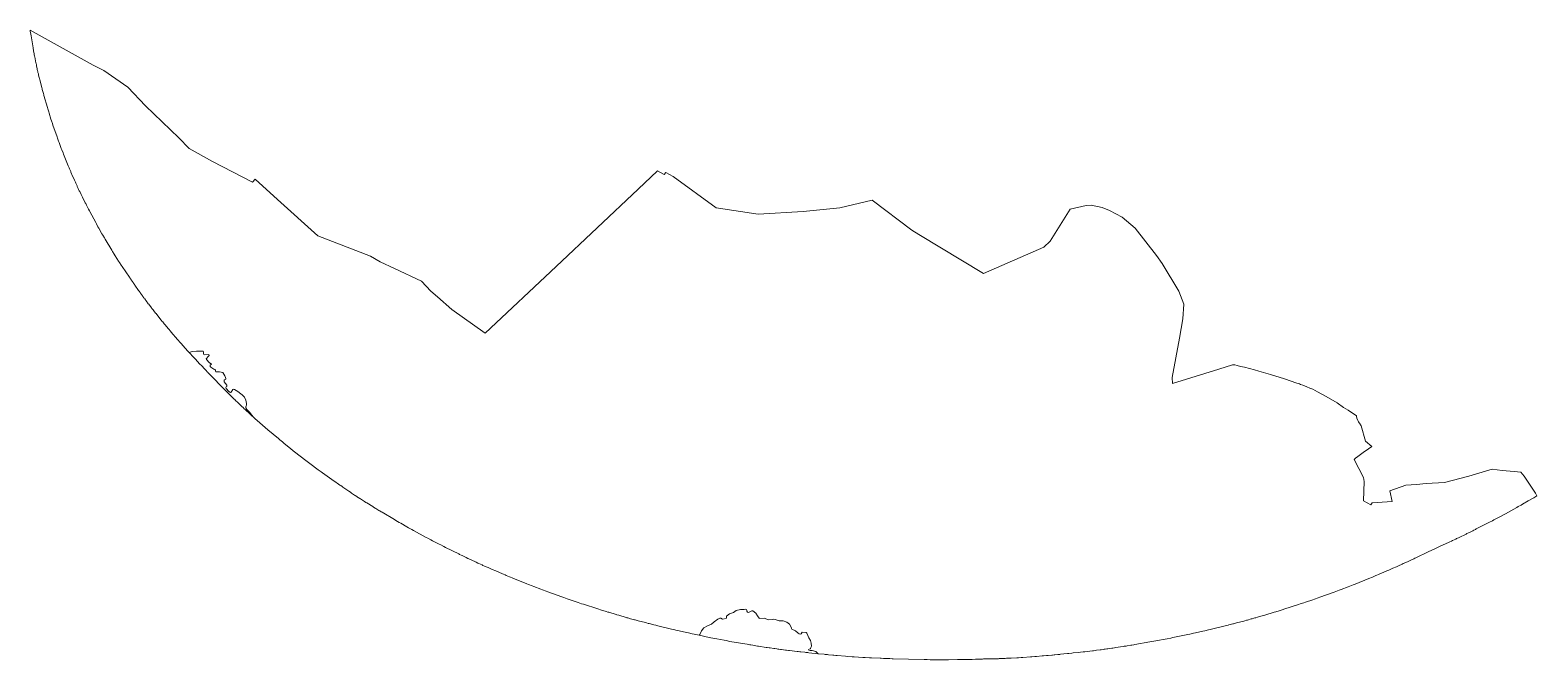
# Model space of a CAD drawing. Header units: metres. Extents: x 3 to 1005126, y 39 to 4383651.
# Drawn here: x 2.7592 to 2.8568, y 39.3639 to 39.4047 of the extents above.
import ezdxf

# ---------------------------------------------------------------- set-up
doc = ezdxf.new("R2010")
doc.units = ezdxf.units.M
doc.header["$MEASUREMENT"] = 0
doc.layers.add('Ibas_5_km_Cala_Blava', color=7, linetype='Continuous', lineweight=9, true_color=0xbfeff2)

msp = doc.modelspace()

# ---------------------------------------------------------------- linework, layer by layer
at = {"layer": 'Ibas_5_km_Cala_Blava'}
for points in [[(2.821557, 39.363963), (2.821231, 39.363955), (2.821067, 39.363963), (2.820983, 39.363956), (2.82094, 39.363957), (2.820871, 39.363951), (2.820562, 39.363938), (2.820435, 39.363933), (2.820214, 39.363924), (2.819992, 39.363917), (2.819726, 39.363912), (2.819459, 39.363916), (2.819295, 39.363916), (2.819257, 39.363918), (2.818684, 39.363897), (2.818634, 39.363897), (2.818535, 39.363898), (2.818485, 39.363898), (2.818286, 39.363899), (2.818237, 39.3639), (2.818137, 39.363901), (2.818087, 39.363901), (2.81769, 39.363907), (2.81764, 39.363907), (2.817541, 39.363909), (2.817491, 39.36391), (2.817293, 39.363914), (2.817243, 39.363915), (2.817144, 39.363917), (2.817094, 39.363918), (2.816092, 39.363945), (2.815091, 39.363972), (2.815021, 39.363974), (2.814881, 39.363978), (2.814811, 39.36398), (2.814531, 39.36399), (2.814461, 39.363993), (2.814321, 39.363999), (2.814251, 39.364002), (2.813691, 39.364027), (2.813551, 39.364034), (2.813271, 39.36405), (2.813132, 39.364058), (2.812573, 39.364094), (2.812433, 39.364103), (2.812154, 39.364124), (2.812015, 39.364135), (2.811457, 39.364181), (2.811388, 39.364187), (2.811248, 39.364199), (2.811179, 39.364206), (2.8109, 39.364231), (2.810831, 39.364238), (2.810692, 39.364252), (2.810622, 39.364259), (2.810233, 39.364298), (2.810078, 39.364432), (2.809846, 39.364504), (2.809706, 39.364503), (2.809637, 39.364521), (2.809602, 39.364575), (2.809706, 39.364602), (2.809741, 39.364639), (2.809764, 39.364693), (2.809787, 39.364738), (2.80981, 39.364792), (2.809775, 39.364972), (2.809739, 39.365152), (2.809623, 39.365323), (2.809599, 39.365368), (2.809529, 39.365575), (2.809494, 39.36562), (2.809448, 39.365665), (2.809192, 39.365683), (2.809135, 39.365575), (2.809077, 39.365557), (2.809007, 39.365574), (2.808937, 39.365619), (2.808763, 39.365772), (2.80853, 39.36588), (2.808495, 39.365925), (2.808495, 39.365979), (2.808367, 39.366213), (2.808204, 39.366348), (2.80796, 39.366429), (2.807716, 39.366428), (2.807437, 39.366518), (2.807356, 39.366527), (2.807263, 39.366518), (2.807019, 39.366499), (2.80674, 39.366607), (2.806462, 39.366579), (2.806415, 39.366606), (2.806299, 39.366759), (2.806194, 39.36693), (2.805996, 39.367065), (2.805926, 39.367083), (2.805729, 39.366975), (2.805648, 39.366984), (2.805613, 39.367047), (2.805613, 39.367119), (2.80559, 39.367155), (2.805532, 39.367173), (2.805439, 39.367172), (2.805195, 39.367163), (2.804928, 39.3671), (2.804754, 39.366973), (2.804488, 39.366874), (2.804291, 39.366729), (2.804291, 39.36663), (2.804279, 39.366585), (2.804036, 39.36653), (2.80392, 39.366602), (2.803862, 39.366593), (2.803722, 39.366539), (2.803502, 39.366358), (2.803329, 39.366205), (2.803062, 39.366105), (2.80283, 39.365979), (2.80268, 39.365771), (2.802576, 39.365546), (2.802519, 39.365491), (2.802189, 39.36556), (2.802067, 39.365586), (2.801823, 39.365639), (2.801702, 39.365666), (2.801216, 39.365775), (2.801094, 39.365803), (2.800852, 39.36586), (2.800731, 39.365889), (2.799765, 39.366126), (2.799705, 39.366141), (2.799584, 39.366171), (2.799524, 39.366186), (2.799283, 39.366247), (2.799223, 39.366262), (2.799103, 39.366293), (2.799043, 39.366309), (2.798563, 39.366435), (2.798503, 39.366451), (2.798383, 39.366484), (2.798323, 39.3665), (2.798083, 39.366565), (2.798023, 39.366582), (2.797903, 39.366615), (2.797843, 39.366632), (2.797784, 39.366649), (2.797667, 39.366682), (2.797608, 39.3667), (2.797371, 39.366768), (2.797312, 39.366786), (2.797195, 39.366821), (2.797136, 39.366838), (2.796664, 39.366981), (2.796605, 39.366999), (2.796488, 39.367035), (2.796429, 39.367053), (2.796194, 39.367126), (2.796136, 39.367144), (2.796019, 39.367181), (2.79596, 39.3672), (2.795025, 39.3675), (2.794908, 39.367539), (2.794675, 39.367616), (2.794559, 39.367655), (2.794096, 39.367813), (2.79398, 39.367853), (2.793749, 39.367934), (2.793634, 39.367975), (2.792717, 39.368307), (2.792602, 39.368349), (2.792374, 39.368434), (2.79226, 39.368477), (2.791806, 39.36865), (2.791693, 39.368694), (2.791467, 39.368783), (2.791354, 39.368828), (2.790456, 39.369191), (2.7904, 39.369213), (2.790288, 39.369259), (2.790232, 39.369282), (2.790008, 39.369375), (2.789952, 39.369398), (2.789841, 39.369445), (2.789785, 39.369469), (2.789341, 39.369658), (2.789285, 39.369682), (2.789174, 39.36973), (2.789118, 39.369754), (2.788897, 39.369851), (2.788841, 39.369875), (2.78873, 39.369924), (2.788674, 39.369949), (2.78862, 39.369973), (2.788512, 39.370022), (2.788458, 39.370047), (2.788241, 39.370147), (2.788187, 39.370172), (2.788079, 39.370222), (2.788025, 39.370247), (2.787593, 39.370451), (2.787539, 39.370476), (2.787431, 39.370528), (2.787377, 39.370553), (2.787163, 39.370657), (2.787109, 39.370683), (2.787002, 39.370735), (2.786949, 39.370761), (2.786095, 39.371183), (2.785988, 39.371237), (2.785776, 39.371344), (2.78567, 39.371398), (2.785249, 39.371616), (2.785145, 39.371671), (2.784936, 39.371782), (2.784831, 39.371838), (2.784002, 39.372288), (2.783899, 39.372345), (2.783693, 39.37246), (2.78359, 39.372517), (2.783182, 39.372749), (2.78308, 39.372808), (2.782877, 39.372926), (2.782777, 39.372985), (2.781973, 39.373463), (2.781923, 39.373493), (2.781823, 39.373554), (2.781773, 39.373584), (2.781573, 39.373705), (2.781523, 39.373736), (2.781424, 39.373797), (2.781374, 39.373828), (2.780979, 39.374074), (2.780929, 39.374105), (2.78083, 39.374167), (2.780781, 39.374199), (2.780584, 39.374324), (2.780534, 39.374356), (2.780436, 39.374419), (2.780386, 39.374451), (2.780339, 39.374482), (2.780243, 39.374545), (2.780196, 39.374576), (2.780005, 39.374704), (2.779957, 39.374735), (2.779862, 39.374799), (2.779815, 39.374832), (2.779435, 39.37509), (2.779387, 39.375122), (2.779293, 39.375188), (2.779245, 39.37522), (2.779057, 39.375351), (2.77901, 39.375384), (2.778917, 39.37545), (2.77887, 39.375483), (2.778123, 39.376013), (2.77803, 39.37608), (2.777845, 39.376214), (2.777753, 39.376282), (2.777387, 39.376553), (2.777296, 39.376622), (2.777115, 39.376759), (2.777025, 39.376828), (2.776309, 39.377383), (2.77622, 39.377453), (2.776043, 39.377594), (2.775955, 39.377664), (2.775604, 39.377948), (2.775517, 39.378019), (2.775344, 39.378163), (2.775258, 39.378235), (2.774574, 39.378814), (2.774531, 39.37885), (2.774446, 39.378923), (2.774403, 39.37896), (2.774234, 39.379106), (2.774191, 39.379143), (2.774107, 39.379217), (2.774065, 39.379254), (2.77373, 39.37955), (2.773689, 39.379587), (2.773605, 39.379662), (2.773599, 39.379667), (2.773579, 39.379712), (2.773544, 39.379766), (2.773416, 39.379937), (2.773218, 39.380126), (2.773148, 39.380234), (2.773148, 39.380288), (2.773159, 39.380351), (2.773182, 39.380396), (2.773194, 39.380441), (2.773194, 39.380504), (2.773146, 39.38072), (2.773053, 39.380927), (2.772901, 39.38108), (2.772832, 39.381143), (2.772622, 39.381296), (2.772424, 39.381422), (2.772366, 39.38144), (2.772308, 39.381412), (2.772204, 39.38125), (2.772158, 39.381214), (2.772053, 39.381286), (2.771878, 39.381475), (2.771855, 39.381538), (2.771878, 39.381583), (2.771913, 39.381619), (2.771924, 39.381673), (2.771912, 39.381709), (2.771749, 39.381916), (2.771737, 39.381961), (2.771737, 39.382015), (2.771772, 39.382051), (2.771842, 39.382078), (2.771841, 39.382132), (2.771818, 39.382258), (2.771794, 39.382312), (2.771666, 39.38251), (2.771445, 39.382564), (2.771201, 39.382564), (2.77119, 39.382609), (2.771189, 39.382672), (2.771143, 39.382708), (2.771085, 39.382735), (2.770887, 39.382869), (2.77084, 39.382914), (2.77084, 39.382986), (2.770933, 39.383068), (2.770781, 39.383175), (2.770607, 39.383355), (2.770583, 39.3834), (2.770734, 39.383581), (2.770768, 39.383626), (2.770757, 39.38368), (2.770478, 39.38367), (2.77042, 39.383688), (2.770396, 39.383733), (2.770396, 39.383841), (2.770373, 39.383905), (2.770315, 39.383913), (2.770245, 39.383913), (2.769943, 39.383904), (2.769664, 39.383876), (2.769473, 39.383818), (2.769335, 39.383968), (2.769283, 39.384026), (2.769178, 39.384142), (2.769126, 39.384201), (2.768918, 39.384434), (2.768867, 39.384493), (2.768764, 39.384611), (2.768713, 39.384669), (2.768308, 39.385142), (2.768258, 39.385201), (2.768158, 39.38532), (2.768108, 39.38538), (2.76791, 39.385618), (2.767861, 39.385678), (2.767763, 39.385798), (2.767715, 39.385858), (2.767329, 39.38634), (2.767305, 39.386371), (2.767257, 39.386431), (2.767233, 39.386462), (2.767137, 39.386583), (2.767113, 39.386614), (2.767066, 39.386675), (2.767042, 39.386705), (2.766853, 39.386949), (2.76683, 39.38698), (2.766783, 39.387042), (2.766759, 39.387073), (2.766665, 39.387196), (2.766642, 39.387228), (2.766594, 39.387291), (2.76657, 39.387323), (2.76654, 39.387364), (2.766478, 39.387448), (2.766448, 39.38749), (2.766324, 39.387659), (2.766294, 39.387702), (2.766233, 39.387787), (2.766202, 39.38783), (2.765959, 39.388173), (2.765929, 39.388216), (2.765868, 39.388303), (2.765839, 39.388346), (2.765719, 39.388519), (2.76569, 39.388562), (2.765631, 39.388648), (2.765601, 39.388692), (2.765133, 39.389389), (2.765075, 39.389476), (2.764961, 39.389651), (2.764904, 39.389739), (2.76468, 39.390091), (2.764624, 39.39018), (2.764515, 39.390357), (2.76446, 39.390446), (2.764032, 39.391158), (2.763979, 39.391247), (2.763874, 39.391426), (2.763823, 39.391516), (2.763618, 39.391875), (2.763568, 39.391965), (2.763468, 39.392146), (2.763419, 39.392236), (2.763031, 39.392962), (2.763007, 39.393008), (2.762959, 39.393099), (2.762935, 39.393145), (2.76284, 39.393327), (2.762817, 39.393373), (2.76277, 39.393465), (2.762747, 39.393511), (2.762563, 39.393878), (2.76254, 39.393924), (2.762494, 39.394017), (2.762471, 39.394063), (2.762381, 39.394248), (2.762359, 39.394295), (2.762314, 39.394389), (2.762291, 39.394437), (2.76227, 39.394481), (2.762228, 39.394572), (2.762208, 39.394618), (2.762124, 39.394801), (2.762104, 39.394847), (2.762062, 39.394939), (2.762042, 39.394986), (2.761879, 39.395357), (2.761859, 39.395403), (2.761819, 39.395496), (2.761799, 39.395542), (2.761721, 39.395729), (2.761701, 39.395775), (2.761663, 39.395868), (2.761643, 39.395915), (2.761338, 39.396664), (2.761301, 39.396758), (2.761227, 39.396946), (2.761191, 39.39704), (2.761049, 39.397418), (2.761014, 39.397512), (2.760946, 39.397701), (2.760912, 39.397796), (2.760649, 39.398555), (2.760617, 39.39865), (2.760554, 39.39884), (2.760523, 39.398936), (2.760403, 39.399317), (2.760373, 39.399413), (2.760315, 39.399604), (2.760287, 39.3997), (2.760067, 39.400467), (2.760054, 39.400515), (2.760027, 39.400611), (2.760014, 39.40066), (2.759961, 39.400852), (2.759948, 39.400901), (2.759923, 39.400997), (2.75991, 39.401045), (2.759811, 39.401432), (2.759799, 39.401481), (2.759774, 39.401578), (2.759762, 39.401627), (2.759715, 39.401821), (2.759703, 39.401871), (2.75968, 39.401969), (2.759668, 39.40202), (2.759658, 39.402066), (2.759637, 39.402161), (2.759627, 39.402208), (2.759586, 39.4024), (2.759576, 39.402449), (2.759556, 39.402545), (2.759546, 39.402593), (2.759469, 39.40298), (2.75946, 39.403029), (2.759441, 39.403125), (2.759432, 39.403174), (2.759396, 39.403368), (2.759387, 39.403416), (2.75937, 39.403513), (2.759361, 39.403562), (2.759229, 39.404341), (2.759213, 39.404438), (2.759182, 39.404633), (2.759171, 39.404708), (2.763265, 39.402444), (2.763957, 39.402092), (2.76551, 39.40101), (2.766656, 39.399812), (2.768807, 39.397721), (2.76948, 39.397038), (2.770995, 39.396196), (2.773573, 39.394866), (2.773756, 39.395039), (2.775191, 39.393725), (2.777819, 39.391387), (2.781228, 39.390068), (2.781853, 39.389703), (2.782779, 39.389251), (2.78452, 39.388448), (2.785128, 39.387783), (2.785565, 39.387424), (2.786491, 39.386611), (2.788654, 39.385059), (2.793252, 39.38939), (2.798574, 39.394408), (2.799825, 39.395588), (2.800245, 39.39536), (2.800358, 39.395484), (2.800845, 39.395222), (2.80363, 39.393196), (2.806347, 39.392789), (2.809251, 39.392944), (2.811635, 39.393193), (2.813738, 39.39369), (2.816306, 39.391745), (2.816748, 39.39147), (2.820946, 39.388947), (2.824864, 39.390652), (2.825268, 39.391035), (2.826561, 39.393108), (2.827595, 39.393334), (2.827917, 39.393364), (2.828631, 39.393208), (2.829108, 39.393026), (2.829922, 39.392584), (2.830771, 39.391881), (2.832164, 39.390103), (2.832526, 39.389589), (2.833604, 39.387794), (2.833919, 39.386946), (2.833868, 39.386008), (2.83364, 39.384753), (2.833182, 39.382192), (2.833202, 39.381815), (2.836187, 39.382737), (2.837085, 39.383024), (2.837234, 39.383013), (2.837389, 39.382974), (2.83761, 39.38292), (2.837853, 39.382875), (2.838505, 39.382687), (2.838796, 39.3826), (2.839548, 39.382386), (2.840461, 39.382101), (2.841244, 39.381831), (2.841431, 39.381787), (2.841491, 39.381749), (2.841631, 39.381697), (2.8419, 39.381594), (2.842082, 39.381513), (2.842283, 39.38143), (2.842594, 39.381269), (2.843155, 39.380965), (2.843873, 39.380549), (2.844281, 39.380258), (2.844565, 39.38007), (2.845105, 39.379714), (2.845105, 39.379663), (2.845128, 39.37957), (2.845203, 39.37942), (2.845256, 39.379315), (2.845298, 39.379254), (2.845319, 39.37924), (2.845412, 39.379069), (2.845691, 39.378066), (2.846111, 39.377724), (2.845894, 39.377573), (2.845558, 39.377327), (2.845204, 39.377076), (2.845043, 39.376969), (2.844963, 39.376884), (2.845564, 39.375713), (2.845606, 39.375463), (2.845562, 39.374208), (2.846036, 39.373954), (2.846135, 39.374069), (2.847435, 39.374152), (2.847282, 39.374853), (2.848303, 39.375224), (2.849012, 39.375269), (2.849639, 39.375336), (2.850818, 39.375382), (2.852386, 39.375806), (2.85391, 39.376263), (2.85455, 39.376178), (2.855331, 39.376113), (2.855761, 39.376056), (2.855971, 39.375797), (2.856707, 39.374692), (2.856803, 39.374528), (2.8566, 39.374406), (2.85651, 39.374352), (2.856329, 39.374246), (2.856238, 39.374193), (2.855874, 39.373982), (2.855782, 39.37393), (2.855598, 39.373826), (2.855506, 39.373775), (2.854766, 39.373365), (2.854674, 39.373314), (2.854487, 39.373213), (2.854394, 39.373163), (2.854019, 39.372964), (2.853925, 39.372915), (2.853736, 39.372817), (2.853641, 39.372768), (2.852879, 39.37238), (2.852824, 39.372352), (2.852714, 39.372297), (2.852659, 39.372269), (2.852437, 39.372159), (2.852382, 39.372132), (2.852271, 39.372077), (2.852215, 39.37205), (2.85177, 39.371834), (2.851715, 39.371808), (2.851606, 39.371756), (2.851551, 39.37173), (2.851332, 39.371626), (2.851277, 39.3716), (2.851167, 39.371549), (2.851113, 39.371524), (2.850484, 39.371234), (2.850369, 39.371179), (2.850235, 39.371115), (2.849761, 39.370891), (2.84895, 39.370506), (2.848903, 39.370483), (2.848824, 39.370446), (2.848777, 39.370424), (2.848635, 39.370358), (2.848588, 39.370336), (2.848509, 39.3703), (2.848462, 39.370278), (2.848194, 39.370154), (2.848147, 39.370132), (2.848068, 39.370096), (2.848021, 39.370075), (2.847879, 39.37001), (2.847832, 39.369989), (2.847754, 39.369954), (2.847709, 39.369934), (2.847645, 39.369905), (2.847534, 39.369856), (2.847478, 39.369832), (2.847257, 39.369735), (2.847201, 39.369711), (2.84709, 39.369663), (2.847035, 39.369639), (2.84659, 39.36945), (2.846534, 39.369426), (2.846423, 39.369379), (2.846367, 39.369356), (2.846143, 39.369263), (2.846087, 39.36924), (2.845975, 39.369194), (2.845919, 39.369172), (2.845021, 39.368809), (2.844908, 39.368764), (2.844682, 39.368675), (2.844569, 39.368631), (2.844115, 39.368458), (2.844001, 39.368415), (2.843773, 39.36833), (2.843659, 39.368288), (2.842741, 39.367956), (2.842626, 39.367915), (2.842395, 39.367834), (2.84228, 39.367794), (2.841816, 39.367636), (2.8417, 39.367597), (2.841467, 39.36752), (2.841351, 39.367481), (2.840415, 39.367181), (2.840357, 39.367162), (2.84024, 39.367125), (2.840181, 39.367107), (2.839946, 39.367034), (2.839888, 39.367016), (2.83977, 39.36698), (2.839711, 39.366962), (2.83924, 39.366819), (2.839181, 39.366802), (2.839063, 39.366767), (2.839004, 39.366749), (2.838768, 39.366681), (2.838709, 39.366663), (2.838591, 39.36663), (2.838532, 39.366613), (2.838472, 39.366596), (2.838352, 39.366563), (2.838292, 39.366546), (2.838052, 39.366481), (2.837992, 39.366465), (2.837872, 39.366432), (2.837812, 39.366416), (2.837332, 39.36629), (2.837272, 39.366274), (2.837152, 39.366243), (2.837092, 39.366228), (2.836851, 39.366167), (2.836791, 39.366152), (2.83667, 39.366122), (2.83661, 39.366107), (2.835644, 39.36587), (2.835523, 39.365841), (2.835281, 39.365784), (2.83516, 39.365756), (2.834674, 39.365647), (2.834552, 39.36562), (2.834308, 39.365567), (2.834186, 39.365541), (2.833208, 39.365338), (2.833086, 39.365313), (2.832841, 39.365264), (2.832718, 39.36524), (2.832226, 39.365147), (2.832103, 39.365124), (2.831856, 39.365079), (2.831733, 39.365057), (2.830745, 39.364888), (2.830683, 39.364877), (2.830559, 39.364856), (2.830497, 39.364846), (2.83025, 39.364806), (2.830188, 39.364796), (2.830064, 39.364776), (2.830002, 39.364766), (2.829505, 39.36469), (2.829443, 39.36468), (2.829319, 39.364662), (2.829257, 39.364653), (2.829009, 39.364616), (2.828947, 39.364607), (2.828823, 39.36459), (2.828761, 39.364581), (2.828698, 39.364573), (2.828573, 39.364556), (2.82851, 39.364548), (2.82826, 39.364516), (2.828198, 39.364508), (2.828072, 39.364493), (2.82801, 39.364485), (2.827509, 39.364425), (2.827415, 39.364414), (2.827227, 39.364393), (2.827133, 39.364383), (2.826757, 39.364343), (2.826663, 39.364333), (2.826474, 39.364314), (2.82638, 39.364305), (2.82616, 39.364285), (2.825941, 39.364261), (2.825894, 39.364256), (2.8258, 39.364247), (2.825753, 39.364242), (2.825565, 39.364223), (2.825518, 39.364219), (2.825424, 39.364209), (2.825377, 39.364205), (2.825126, 39.364181), (2.825032, 39.364173), (2.824843, 39.364156), (2.824748, 39.364149), (2.824371, 39.364118), (2.824276, 39.364111), (2.824087, 39.364097), (2.823992, 39.36409), (2.823488, 39.364056), (2.823393, 39.36405), (2.823204, 39.364038), (2.82311, 39.364032), (2.822731, 39.364012), (2.822636, 39.364007), (2.822447, 39.363997), (2.822352, 39.363993), (2.822099, 39.363982), (2.822052, 39.36398), (2.821957, 39.363977), (2.82191, 39.363975), (2.82172, 39.363968)], [(2.773563, 39.379699), (2.773397, 39.379849), (2.773356, 39.379887), (2.773272, 39.379963), (2.77323, 39.380002), (2.773205, 39.380025), (2.773153, 39.380073), (2.773128, 39.380097), (2.773023, 39.380195), (2.772997, 39.38022), (2.772945, 39.380269), (2.77292, 39.380293), (2.772711, 39.380491), (2.772685, 39.380516), (2.772634, 39.380566), (2.772608, 39.38059), (2.772505, 39.38069), (2.772479, 39.380715), (2.772428, 39.380765), (2.772402, 39.38079), (2.771991, 39.381192), (2.771947, 39.381236), (2.771857, 39.381324), (2.771813, 39.381369), (2.771636, 39.381546), (2.771592, 39.381591), (2.771504, 39.38168), (2.771461, 39.381725), (2.771113, 39.382084), (2.771034, 39.382165), (2.770879, 39.38233), (2.770802, 39.382412), (2.770696, 39.382526), (2.770668, 39.382556), (2.770651, 39.382573), (2.770582, 39.382644), (2.770408, 39.382821), (2.770353, 39.382878), (2.770244, 39.382991), (2.77019, 39.383048), (2.769973, 39.383276), (2.76992, 39.383334), (2.769813, 39.383448), (2.769759, 39.383506), (2.769473, 39.383818), (2.769664, 39.383876), (2.769943, 39.383904), (2.770245, 39.383913), (2.770315, 39.383913), (2.770373, 39.383905), (2.770396, 39.383841), (2.770396, 39.383733), (2.77042, 39.383688), (2.770478, 39.38367), (2.770757, 39.38368), (2.770768, 39.383626), (2.770734, 39.383581), (2.770583, 39.3834), (2.770607, 39.383355), (2.770781, 39.383175), (2.770933, 39.383068), (2.77084, 39.382986), (2.77084, 39.382914), (2.770887, 39.382869), (2.771085, 39.382735), (2.771143, 39.382708), (2.771189, 39.382672), (2.77119, 39.382609), (2.771201, 39.382564), (2.771445, 39.382564), (2.771666, 39.38251), (2.771794, 39.382312), (2.771818, 39.382258), (2.771841, 39.382132), (2.771842, 39.382078), (2.771772, 39.382051), (2.771737, 39.382015), (2.771737, 39.381961), (2.771749, 39.381916), (2.771912, 39.381709), (2.771924, 39.381673), (2.771913, 39.381619), (2.771878, 39.381583), (2.771855, 39.381538), (2.771878, 39.381475), (2.772053, 39.381286), (2.772158, 39.381214), (2.772204, 39.38125), (2.772308, 39.381412), (2.772366, 39.38144), (2.772424, 39.381422), (2.772622, 39.381296), (2.772832, 39.381143), (2.772901, 39.38108), (2.773053, 39.380927), (2.773146, 39.38072), (2.773194, 39.380504), (2.773194, 39.380441), (2.773182, 39.380396), (2.773159, 39.380351), (2.773148, 39.380288), (2.773148, 39.380234), (2.773218, 39.380126), (2.773416, 39.379937), (2.773544, 39.379766), (2.773579, 39.379712), (2.773599, 39.379667)], [(2.809618, 39.364361), (2.809556, 39.364368), (2.80943, 39.364381), (2.809367, 39.364388), (2.809117, 39.364416), (2.809054, 39.364423), (2.808929, 39.364437), (2.808866, 39.364444), (2.808366, 39.364504), (2.808303, 39.364512), (2.808178, 39.364527), (2.808115, 39.364535), (2.807865, 39.364567), (2.807802, 39.364575), (2.807677, 39.364592), (2.807614, 39.3646), (2.807553, 39.364609), (2.807428, 39.364626), (2.807366, 39.364635), (2.807118, 39.364672), (2.807056, 39.364681), (2.806932, 39.364699), (2.80687, 39.364709), (2.806374, 39.364785), (2.806312, 39.364795), (2.806188, 39.364815), (2.806126, 39.364825), (2.805878, 39.364865), (2.805816, 39.364875), (2.805693, 39.364896), (2.805631, 39.364907), (2.804642, 39.365076), (2.804519, 39.365098), (2.804272, 39.365143), (2.804149, 39.365166), (2.803658, 39.365259), (2.803535, 39.365283), (2.803289, 39.365332), (2.803167, 39.365357), (2.802519, 39.365491), (2.802576, 39.365546), (2.80268, 39.365771), (2.80283, 39.365979), (2.803062, 39.366105), (2.803329, 39.366205), (2.803502, 39.366358), (2.803722, 39.366539), (2.803862, 39.366593), (2.80392, 39.366602), (2.804036, 39.36653), (2.804279, 39.366585), (2.804291, 39.36663), (2.804291, 39.366729), (2.804488, 39.366874), (2.804754, 39.366973), (2.804928, 39.3671), (2.805195, 39.367163), (2.805439, 39.367172), (2.805532, 39.367173), (2.80559, 39.367155), (2.805613, 39.367119), (2.805613, 39.367047), (2.805648, 39.366984), (2.805729, 39.366975), (2.805926, 39.367083), (2.805996, 39.367065), (2.806194, 39.36693), (2.806299, 39.366759), (2.806415, 39.366606), (2.806462, 39.366579), (2.80674, 39.366607), (2.807019, 39.366499), (2.807263, 39.366518), (2.807356, 39.366527), (2.807437, 39.366518), (2.807716, 39.366428), (2.80796, 39.366429), (2.808204, 39.366348), (2.808367, 39.366213), (2.808495, 39.365979), (2.808495, 39.365925), (2.80853, 39.36588), (2.808763, 39.365772), (2.808937, 39.365619), (2.809007, 39.365574), (2.809077, 39.365557), (2.809135, 39.365575), (2.809192, 39.365683), (2.809448, 39.365665), (2.809494, 39.36562), (2.809529, 39.365575), (2.809599, 39.365368), (2.809623, 39.365323), (2.809739, 39.365152), (2.809775, 39.364972), (2.80981, 39.364792), (2.809787, 39.364738), (2.809764, 39.364693), (2.809741, 39.364639), (2.809706, 39.364602), (2.809602, 39.364575), (2.809637, 39.364521), (2.809706, 39.364503), (2.809846, 39.364504), (2.810078, 39.364432), (2.810233, 39.364298)]]:
    msp.add_lwpolyline(points, close=True, dxfattribs=at)

doc.saveas('drawing.dxf')
